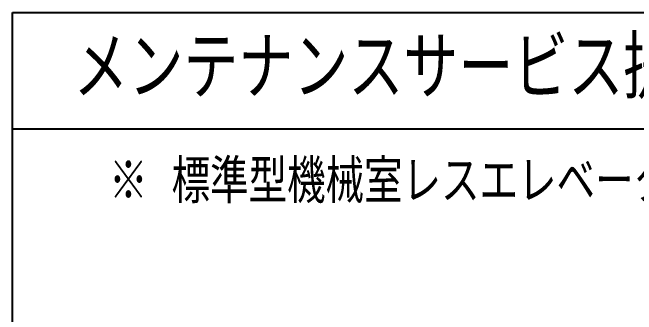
# Model space of a CAD drawing. Header units: millimetres. Extents: x 1770 to 79508, y 361 to 52020.
# Drawn here: x 9470 to 10558, y 3981 to 4508 of the extents above; entities that cross this region are included whole.
import ezdxf
from ezdxf.enums import TextEntityAlignment as Align

# ---------------------------------------------------------------- set-up
doc = ezdxf.new("R2010")
doc.units = ezdxf.units.MM
doc.header["$LTSCALE"] = 0.2
doc.layers.add('ZZ-OBJE', color=3, linetype='Continuous')
doc.layers.add('ZZ-TEXT', color=4, linetype='Continuous')
doc.styles.add('MITOFREE', font='romans.shx', dxfattribs={"width": 0.8, "bigfont": 'extfont.shx'})
doc.styles.add('MITOH', font='romans.shx', dxfattribs={"width": 0.8, "height": 3.15, "bigfont": 'extfont.shx'})

msp = doc.modelspace()

# ---------------------------------------------------------------- linework, layer by layer
at = {"layer": 'ZZ-OBJE'}
for p, q in [((9470.2, 4508), (12170.6, 4508)), ((9470.2, 2245.6), (9470.2, 4508)), ((9470.2, 4304.7), (11220.2, 4304.7))]:
    msp.add_line(p, q, dxfattribs=at)

# ---------------------------------------------------------------- texts
at = {"layer": 'ZZ-TEXT', "style": 'MITOFREE', "width": 0.8}
msp.add_text('メンテナンスサービス提供用カメラ', height=108.916, dxfattribs=at).set_placement((10343.1, 4357), align=Align.CENTER)
at = {"layer": 'ZZ-TEXT', "style": 'MITOH', "width": 0.8}
msp.add_text('※ 標準型機械室レスエレベーター（型式：P,R,B）対応', height=76.241, dxfattribs=at).set_placement((9638.6, 4175.2))

doc.saveas('drawing.dxf')
